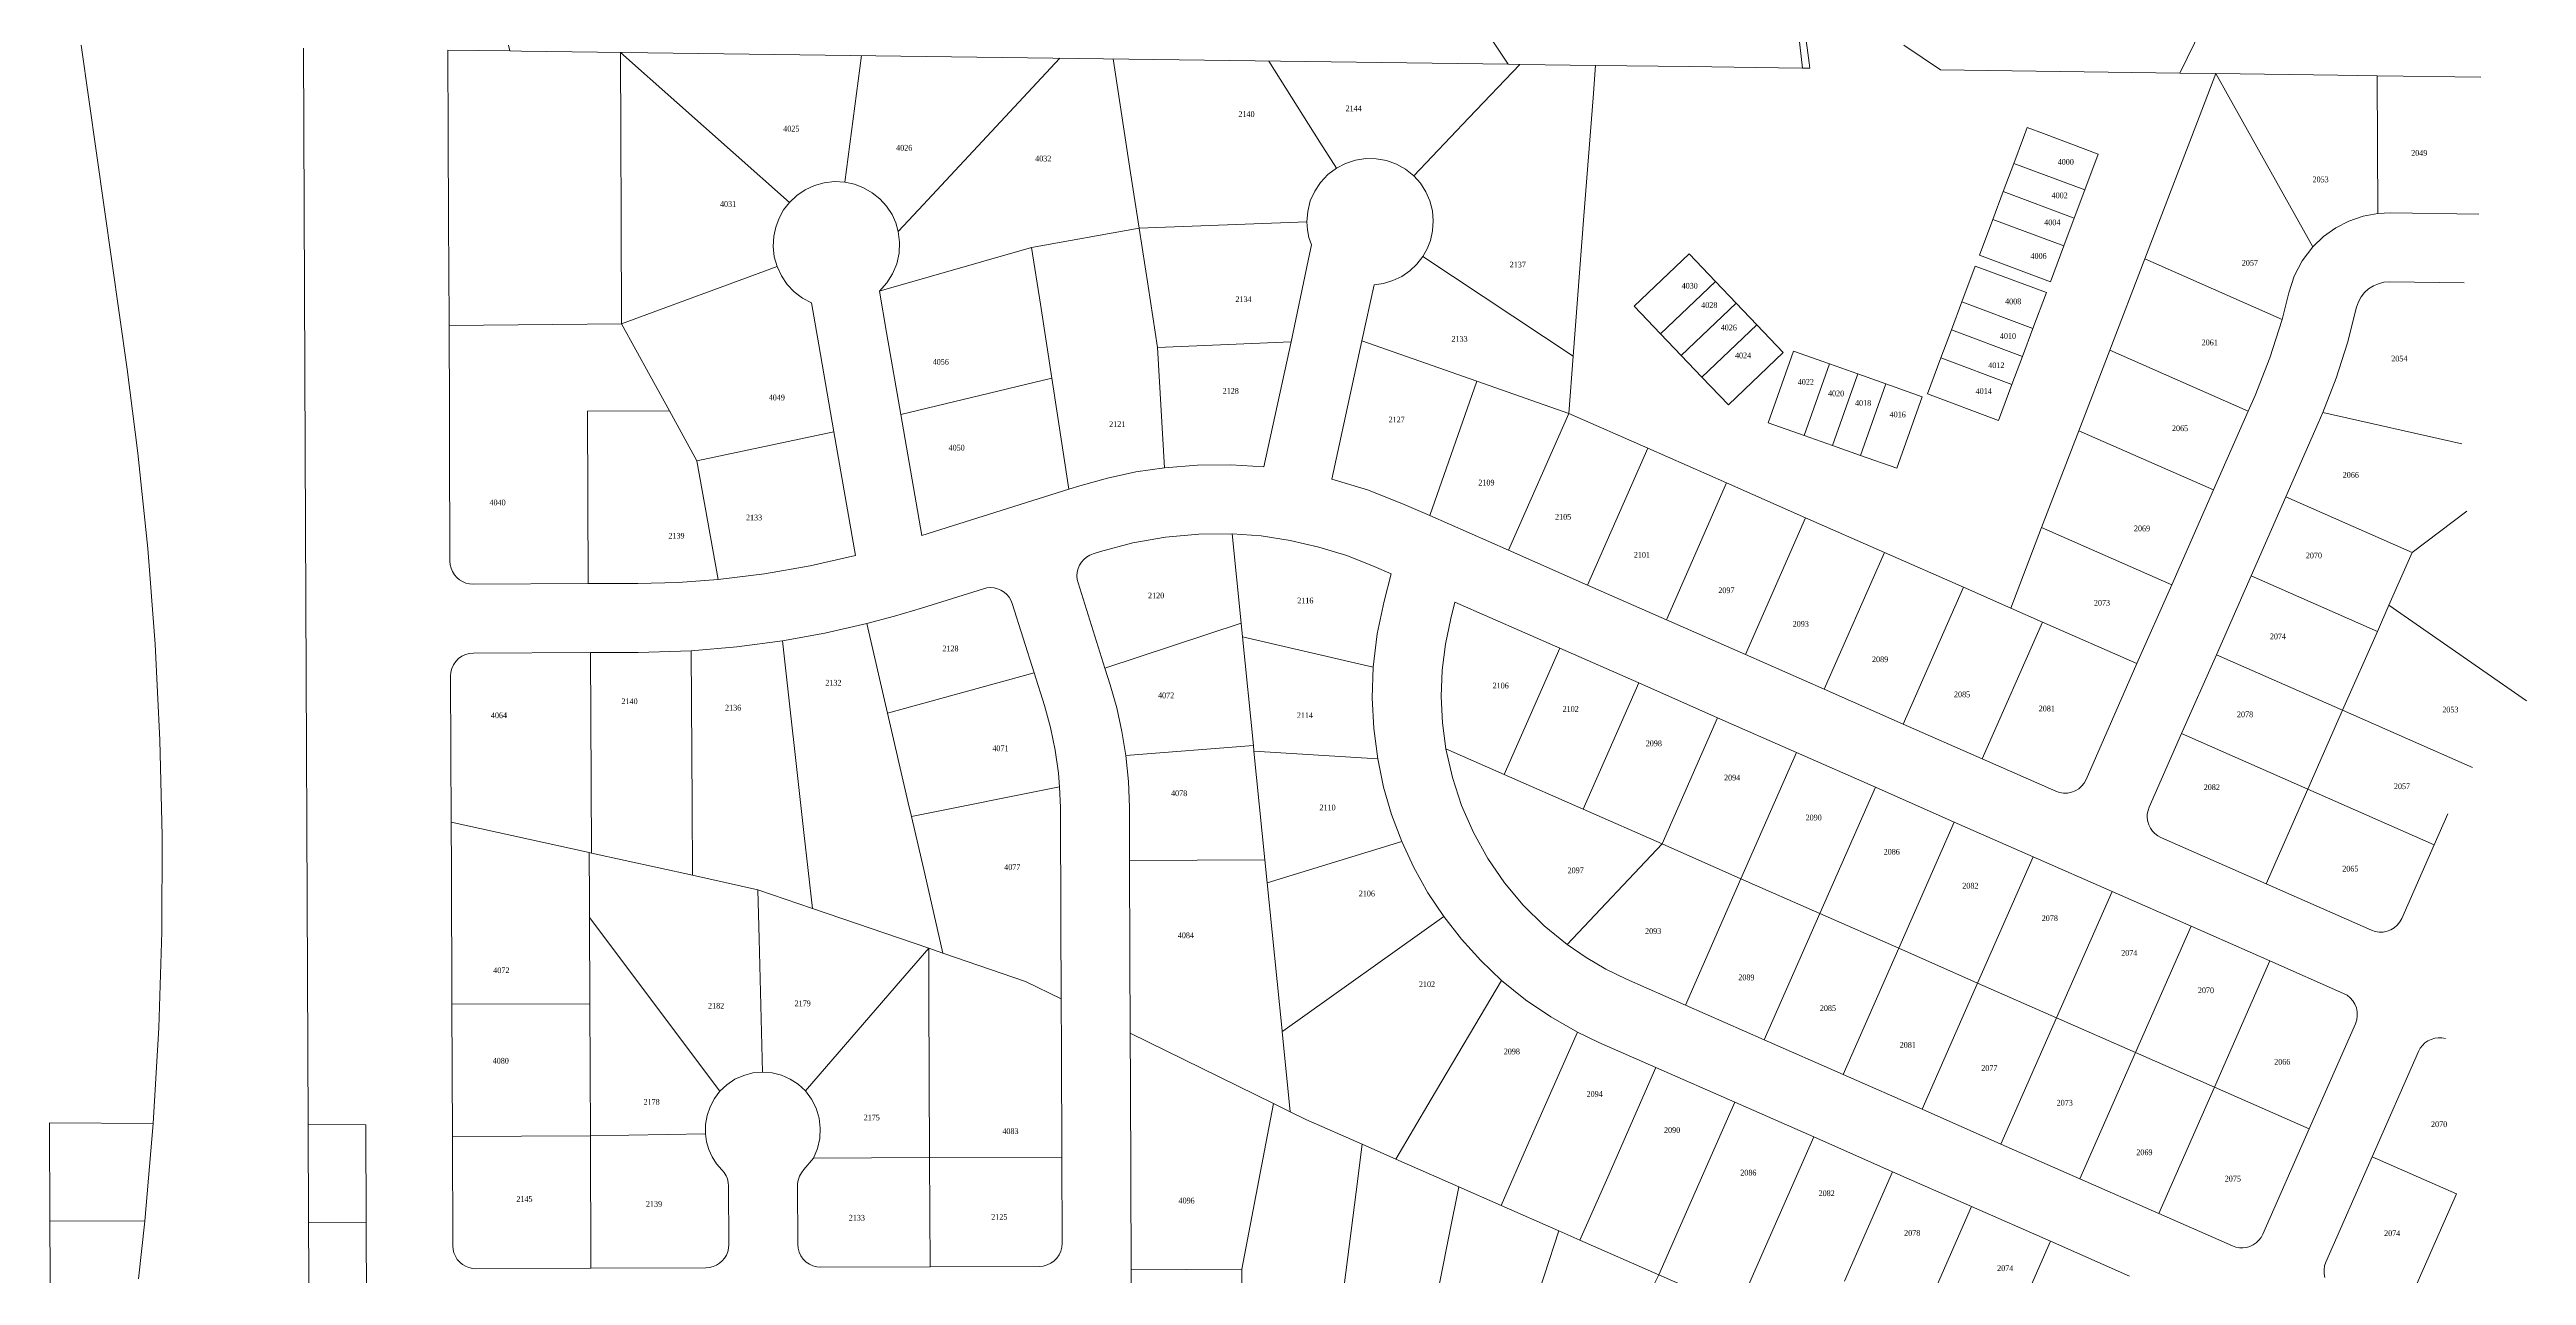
# Model space of a CAD drawing. Header units: feet. Extents: x 2819410 to 2831754, y 974571 to 993150.
# Drawn here: x 2827360 to 2829514, y 988525 to 989590 of the extents above; entities that cross this region are included whole.
import ezdxf
from ezdxf.enums import TextEntityAlignment as Align

# ---------------------------------------------------------------- set-up
doc = ezdxf.new("R2010")
doc.units = ezdxf.units.FT
doc.header["$LTSCALE"] = 0.015
doc.header["$MEASUREMENT"] = 0
doc.layers.add('ADDRESSES', color=7, linetype='Continuous')
doc.layers.add('Dakota County Parcels', color=7, linetype='Continuous', lineweight=5)
doc.styles.add('SIMPLEX', font='times.ttf', dxfattribs={"width": 0.8})

# ---------------------------------------------------------------- blocks, each defined once
blk = doc.blocks.new('ACMAP_ANN_TEMPLATE_AddressEagan')
at = {"layer": 'ADDRESSES', "style": 'SIMPLEX', "width": 0.8}
blk.add_attdef('ADDRESS', text='', height=5, dxfattribs=at).set_placement((0, 0), align=Align.CENTER)

msp = doc.modelspace()

# ---------------------------------------------------------------- linework, layer by layer
at = {"layer": 'Dakota County Parcels', "lineweight": 5}
for p, q in [((2828342.5, 990007), (2828628.5, 989577.7)), ((2828874.7, 989659), (2828884.5, 989574.3)), ((2828879.3, 989661.9), (2828890.2, 989579)), ((2829251.8, 989650.6), (2829212.7, 989570)), ((2827387.1, 989594.2), (2827427.1, 989312.6)), ((2827582.1, 989241.3), (2827580.6, 989591.7)), ((2827760.1, 989589.3), (2827706.2, 989590)), ((2827706.5, 989516.3), (2827706.2, 989590)), ((2827758.8, 989594.3), (2827760, 989589.3)), ((2827770.3, 989589.1), (2827760, 989589.3)), ((2828628.5, 989577.7), (2827770.3, 989589.1)), ((2828003.2, 989457.4), (2827856.2, 989588)), ((2827856.5, 989517), (2827856.2, 989588)), ((2828051.4, 989475.2), (2828066, 989585.2)), ((2828115.4, 989451.2), (2828238.4, 989582.9)), ((2828284.7, 989582.3), (2828299.9, 989483.4)), ((2828420.2, 989580.5), (2828464.6, 989510.1)), ((2828890.2, 989579), (2828890.8, 989574.3)), ((2828972.5, 989594.2), (2829004.4, 989572.8)), ((2828594.1, 989531), (2828638.4, 989577.6)), ((2828638.4, 989577.6), (2828628.6, 989577.7)), ((2828704.3, 989576.7), (2828638.4, 989577.6)), ((2828702.2, 989548.5), (2828704.3, 989576.7)), ((2828786.1, 989575.7), (2828704.3, 989576.7)), ((2828863.4, 989574.6), (2828786.1, 989575.7)), ((2828884.5, 989574.3), (2828863.4, 989574.6)), ((2828890.8, 989574.3), (2828884.5, 989574.3)), ((2829004.4, 989572.8), (2829212.7, 989570)), ((2829244, 989569.6), (2829212.7, 989570)), ((2829234.7, 989545.3), (2829244, 989569.6)), ((2829350, 989568.2), (2829244, 989569.6)), ((2829244, 989569.6), (2829255.3, 989549.4)), ((2829384.3, 989567.7), (2829350, 989568.2)), ((2829350, 989568.2), (2829350, 989568.2)), ((2829474.3, 989566.5), (2829384.3, 989567.7)), ((2829384.8, 989447.9), (2829384.3, 989567.7)), ((2828694.3, 989446), (2828702.2, 989548.5)), ((2829182.1, 989408.5), (2829234.7, 989545.3)), ((2829255.3, 989549.4), (2829328.2, 989418.9)), ((2827706.8, 989441.3), (2827706.5, 989516.3)), ((2827856.8, 989442), (2827856.5, 989517)), ((2828546.2, 989480.7), (2828594.1, 989531)), ((2829076.5, 989514), (2829068.1, 989491.5)), ((2829079.8, 989522.7), (2829076.5, 989514)), ((2829079.8, 989522.7), (2829093.9, 989517.4)), ((2829093.9, 989517.4), (2829141.6, 989499.6)), ((2828464.6, 989510.1), (2828479, 989487.3)), ((2828495.7, 989494.3), (2828487, 989491.5)), ((2828504.7, 989495.7), (2828495.7, 989494.3)), ((2828513.7, 989495.6), (2828504.7, 989495.7)), ((2828522.7, 989493.9), (2828513.7, 989495.6)), ((2828531.2, 989490.8), (2828522.7, 989493.9)), ((2829129.9, 989468.4), (2829141.6, 989499.6)), ((2828025.1, 989472.3), (2828017, 989468.6)), ((2828033.6, 989474.7), (2828025.1, 989472.3)), ((2828042.5, 989475.7), (2828033.6, 989474.7)), ((2828051.4, 989475.2), (2828042.5, 989475.7)), ((2828059.8, 989473.4), (2828051.4, 989475.2)), ((2828067.8, 989470.3), (2828059.8, 989473.4)), ((2828075.3, 989466), (2828067.8, 989470.3)), ((2828299.9, 989483.4), (2828307.4, 989435.3)), ((2828465.2, 989475), (2828460.1, 989467.3)), ((2828471.6, 989481.8), (2828465.2, 989475)), ((2828479, 989487.3), (2828471.6, 989481.8)), ((2828487, 989491.5), (2828479, 989487.3)), ((2828539.1, 989486.4), (2828531.2, 989490.8)), ((2828546.2, 989480.7), (2828539.1, 989486.4)), ((2828552.1, 989474.2), (2828546.2, 989480.7)), ((2828556.8, 989466.8), (2828552.1, 989474.2)), ((2829068.1, 989491.5), (2829059, 989467.1)), ((2829068.1, 989491.5), (2829129.9, 989468.4)), ((2827998.2, 989451), (2827994.2, 989443.8)), ((2828003.2, 989457.4), (2827998.2, 989451)), ((2828009.6, 989463.6), (2828003.2, 989457.4)), ((2828017, 989468.6), (2828009.6, 989463.6)), ((2828082, 989460.6), (2828075.3, 989466)), ((2828087.8, 989454.2), (2828082, 989460.6)), ((2828092.5, 989447), (2828087.8, 989454.2)), ((2828097.9, 989432.4), (2828115.4, 989451.2)), ((2828454.1, 989449.8), (2828453.3, 989440.6)), ((2828456.3, 989458.8), (2828454.1, 989449.8)), ((2828460.1, 989467.3), (2828456.3, 989458.8)), ((2828560.3, 989458.8), (2828556.8, 989466.8)), ((2828562.5, 989450.3), (2828560.3, 989458.8)), ((2828563.3, 989441.6), (2828562.5, 989450.3)), ((2829059, 989467.1), (2829049.9, 989442.8)), ((2829059, 989467.1), (2829120.8, 989444)), ((2829120.8, 989444), (2829129.9, 989468.4)), ((2827707.2, 989354.4), (2827706.8, 989441.3)), ((2827857.2, 989352), (2827856.8, 989442)), ((2827989.6, 989428.1), (2827989.2, 989419.2)), ((2827991.3, 989436.1), (2827989.6, 989428.1)), ((2827994.2, 989443.8), (2827991.3, 989436.1)), ((2828095.7, 989439.9), (2828092.5, 989447)), ((2828097.9, 989432.4), (2828095.7, 989439.9)), ((2828099.1, 989423), (2828097.9, 989432.4)), ((2828213.9, 989418.5), (2828307.4, 989435.3)), ((2828307.4, 989435.3), (2828453.3, 989440.6)), ((2828307.4, 989435.3), (2828315.2, 989384.6)), ((2828453.3, 989440.6), (2828453.8, 989433.8)), ((2828453.8, 989433.8), (2828455.1, 989427.1)), ((2828455.1, 989427.1), (2828457.2, 989420.6)), ((2828560.8, 989424.4), (2828562.7, 989432.9)), ((2828562.7, 989432.9), (2828563.3, 989441.6)), ((2828685, 989323.9), (2828694.3, 989446)), ((2829049.9, 989442.8), (2829038.2, 989411.6)), ((2829049.9, 989442.8), (2829111.7, 989419.7)), ((2829111.7, 989419.7), (2829120.8, 989444)), ((2829337.6, 989427.9), (2829328.2, 989418.9)), ((2829348.2, 989435.4), (2829337.6, 989427.9)), ((2829359.7, 989441.3), (2829348.2, 989435.4)), ((2829372, 989445.5), (2829359.7, 989441.3)), ((2829384.8, 989447.9), (2829372, 989445.5)), ((2829395.7, 989448.4), (2829384.8, 989447.9)), ((2829395.7, 989448.4), (2829472.7, 989447.3)), ((2827989.2, 989419.2), (2827990.1, 989410.3)), ((2827990.1, 989410.3), (2827992.5, 989401.7)), ((2828083.2, 989380.9), (2828213.9, 989418.5)), ((2828096.6, 989404.3), (2828098.6, 989413.5)), ((2828098.6, 989413.5), (2828099.1, 989423)), ((2828213.9, 989418.5), (2828221.5, 989369)), ((2828439.6, 989336.4), (2828454.4, 989407.1)), ((2828454.4, 989407.1), (2828457.2, 989420.6)), ((2828549, 989403.8), (2828554.2, 989410.5)), ((2828554.2, 989410.5), (2828558, 989417.2)), ((2828554.2, 989410.5), (2828685, 989323.9)), ((2828558, 989417.2), (2828560.8, 989424.4)), ((2828738, 989367.4), (2828785.7, 989412.9)), ((2828808.8, 989388.8), (2828785.7, 989412.9)), ((2829038.2, 989411.6), (2829100, 989388.4)), ((2829100, 989388.4), (2829111.7, 989419.7)), ((2829151.7, 989329.1), (2829182.1, 989408.5)), ((2829182.1, 989408.5), (2829301.6, 989355.7)), ((2829319.1, 989406.8), (2829312.1, 989393.3)), ((2829328.2, 989418.9), (2829319.1, 989406.8)), ((2827857.2, 989352), (2827992.5, 989401.7)), ((2827992.5, 989401.7), (2827996.3, 989393.6)), ((2827996.3, 989393.6), (2828001.3, 989386.2)), ((2828001.3, 989386.2), (2828007.5, 989379.8)), ((2828081.6, 989380.5), (2828087.9, 989387.5)), ((2828087.9, 989387.5), (2828093, 989395.5)), ((2828093, 989395.5), (2828096.6, 989404.3)), ((2828315.2, 989384.6), (2828323.4, 989331.5)), ((2828501.2, 989337.3), (2828511.7, 989385.9)), ((2828511.7, 989385.9), (2828520.1, 989387.1)), ((2828520.1, 989387.1), (2828528.2, 989389.6)), ((2828528.2, 989389.6), (2828535.8, 989393.2)), ((2828535.8, 989393.2), (2828542.8, 989398)), ((2828542.8, 989398), (2828549, 989403.8)), ((2828761, 989343.3), (2828808.8, 989388.8)), ((2828826.7, 989370), (2828808.8, 989388.8)), ((2829034.7, 989402.2), (2829023, 989371)), ((2829034.7, 989402.2), (2829096.5, 989379.1)), ((2829312.1, 989393.3), (2829307.5, 989378.9)), ((2829380.9, 989385), (2829376.8, 989382.4)), ((2829385.4, 989386.9), (2829380.9, 989385)), ((2829390.1, 989388.1), (2829385.4, 989386.9)), ((2829394.9, 989388.4), (2829390.1, 989388.1)), ((2829394.9, 989388.4), (2829459.9, 989387.5)), ((2828007.5, 989379.8), (2828014.6, 989374.4)), ((2828014.6, 989374.4), (2828022.5, 989370.2)), ((2828022.5, 989370.2), (2828028.8, 989333.6)), ((2828081.6, 989380.5), (2828083.2, 989380.9)), ((2828081.6, 989380.5), (2828087.8, 989344.5)), ((2828221.5, 989369), (2828231.4, 989304.8)), ((2828738, 989367.4), (2828761, 989343.3)), ((2828778.9, 989324.4), (2828826.7, 989370)), ((2828844.6, 989351.2), (2828826.7, 989370)), ((2829023, 989371), (2829013.9, 989346.7)), ((2829023, 989371), (2829084.8, 989347.9)), ((2829084.8, 989347.9), (2829096.5, 989379.1)), ((2829301.6, 989355.7), (2829307.5, 989378.9)), ((2829358.3, 989335.5), (2829366.2, 989366.6)), ((2829367.9, 989371.2), (2829366.2, 989366.6)), ((2829370.2, 989375.4), (2829367.9, 989371.2)), ((2829373.2, 989379.2), (2829370.2, 989375.4)), ((2829376.8, 989382.4), (2829373.2, 989379.2)), ((2827707.2, 989350.5), (2827707.2, 989354.4)), ((2827707.2, 989350.5), (2827857.2, 989352)), ((2827707.5, 989275.5), (2827707.2, 989350.5)), ((2827882.1, 989306.7), (2827857.2, 989352)), ((2828087.8, 989344.5), (2828100.2, 989273.2)), ((2828761, 989343.3), (2828778.9, 989324.4)), ((2828796.9, 989305.6), (2828844.6, 989351.2)), ((2828867.6, 989327.1), (2828844.6, 989351.2)), ((2829013.9, 989346.7), (2829004.8, 989322.3)), ((2829013.9, 989346.7), (2829075.7, 989323.5)), ((2829075.7, 989323.5), (2829084.8, 989347.9)), ((2829291, 989322.3), (2829301.6, 989355.7)), ((2828028.8, 989333.6), (2828042, 989258)), ((2828323.4, 989331.5), (2828439.6, 989336.4)), ((2828323.4, 989331.5), (2828329.4, 989226.9)), ((2828415.9, 989227.6), (2828439.6, 989336.4)), ((2828475, 989217), (2828501.2, 989337.3)), ((2828501.2, 989337.3), (2828601, 989302.2)), ((2828681.2, 989274), (2828685, 989323.9)), ((2828778.9, 989324.4), (2828796.9, 989305.6)), ((2828819.9, 989281.5), (2828867.6, 989327.1)), ((2828876.5, 989328.2), (2828854.5, 989266)), ((2828907.9, 989317.1), (2828876.5, 989328.2)), ((2829004.8, 989322.3), (2828993.1, 989291.1)), ((2829004.8, 989322.3), (2829066.6, 989299.2)), ((2829066.6, 989299.2), (2829075.7, 989323.5)), ((2829124.7, 989259), (2829151.7, 989329.1)), ((2829151.7, 989329.1), (2829272, 989276.1)), ((2829278.1, 989289.8), (2829291, 989322.3)), ((2829348.5, 989304.8), (2829358.3, 989335.5)), ((2827436.6, 989239.6), (2827427.1, 989312.6)), ((2827898.9, 989276.3), (2827882.1, 989306.7)), ((2828100.2, 989273.2), (2828231.4, 989304.8)), ((2828231.4, 989304.8), (2828246.3, 989208.1)), ((2828560.2, 989185.3), (2828601, 989302.2)), ((2828601, 989302.2), (2828681.2, 989274)), ((2828796.9, 989305.6), (2828819.9, 989281.5)), ((2828907.9, 989317.1), (2828885.9, 989254.9)), ((2828932.5, 989308.4), (2828907.9, 989317.1)), ((2828910.4, 989246.2), (2828932.5, 989308.4)), ((2828957, 989299.7), (2828932.5, 989308.4)), ((2828957, 989299.7), (2828934.9, 989237.5)), ((2828988.4, 989288.6), (2828957, 989299.7)), ((2829054.9, 989268), (2829066.6, 989299.2)), ((2829336.9, 989274.8), (2829348.5, 989304.8)), ((2827827.5, 989276), (2827898.9, 989276.3)), ((2827898.9, 989276.3), (2827922.7, 989233)), ((2828966.3, 989226.4), (2828988.4, 989288.6)), ((2828993.1, 989291.1), (2829054.9, 989268)), ((2829272, 989276.1), (2829278.1, 989289.8)), ((2827707.6, 989249.2), (2827707.5, 989275.5)), ((2827828.1, 989126.1), (2827827.5, 989276)), ((2827922.7, 989233), (2828042, 989258)), ((2828042, 989258), (2828060.6, 989150.6)), ((2828100.2, 989273.2), (2828118.5, 989167.8)), ((2828628.8, 989155.1), (2828681.2, 989274)), ((2828681.2, 989274), (2828749.8, 989243.8)), ((2828854.5, 989266), (2828885.9, 989254.9)), ((2828885.9, 989254.9), (2828910.4, 989246.2)), ((2829092.4, 989174.9), (2829124.7, 989259)), ((2829124.7, 989259), (2829241.8, 989207.5)), ((2829241.8, 989207.5), (2829272, 989276.1)), ((2829304.8, 989201.6), (2829333, 989265.7)), ((2829333, 989265.7), (2829336.9, 989274.8)), ((2829336.9, 989274.8), (2829458, 989247.5)), ((2827445.2, 989156.6), (2827436.6, 989239.6)), ((2827584.7, 988655.8), (2827582.1, 989241.3)), ((2827708, 989145.6), (2827707.6, 989249.2)), ((2828697.4, 989124.8), (2828749.8, 989243.8)), ((2828749.8, 989243.8), (2828818.4, 989213.6)), ((2828910.4, 989246.2), (2828934.9, 989237.5)), ((2828934.9, 989237.5), (2828966.3, 989226.4)), ((2827922.7, 989233), (2827941.4, 989129.7)), ((2828280, 989217.9), (2828255.8, 989211.1)), ((2828304.6, 989223.2), (2828280, 989217.9)), ((2828329.4, 989226.9), (2828304.6, 989223.2)), ((2828358.2, 989229.2), (2828329.4, 989226.9)), ((2828387.1, 989229.4), (2828358.2, 989229.2)), ((2828415.9, 989227.6), (2828387.1, 989229.4)), ((2828506, 989207.7), (2828475, 989217)), ((2828766.1, 989094.6), (2828818.4, 989213.6)), ((2828818.4, 989213.6), (2828887.1, 989183.4)), ((2828118.5, 989167.8), (2828246.3, 989208.1)), ((2828246.3, 989208.1), (2828255.8, 989211.1)), ((2828536, 989195.9), (2828506, 989207.7)), ((2828536, 989195.9), (2828560.2, 989185.3)), ((2829205.6, 989125.1), (2829241.8, 989207.5)), ((2829274.6, 989133), (2829304.8, 989201.6)), ((2829304.8, 989201.6), (2829414.6, 989153.2)), ((2828359.3, 989169.2), (2828330.4, 989166.6)), ((2828388.3, 989169.4), (2828359.3, 989169.2)), ((2828388.3, 989169.4), (2828396.1, 989091.7)), ((2828413.7, 989167.5), (2828388.3, 989169.4)), ((2828560.2, 989185.3), (2828628.8, 989155.1)), ((2828834.7, 989064.4), (2828887.1, 989183.4)), ((2828887.1, 989183.4), (2828955.7, 989153.2)), ((2829065.5, 989104.8), (2829092.4, 989174.9)), ((2829092.4, 989174.9), (2829205.6, 989125.1)), ((2829414.6, 989153.2), (2829462.2, 989189.2)), ((2827451.6, 989073.4), (2827445.2, 989156.6)), ((2828021.3, 989141.6), (2828060.6, 989150.6)), ((2828259.3, 989147), (2828257.3, 989144.7)), ((2828261.7, 989149.1), (2828259.3, 989147)), ((2828264.4, 989150.7), (2828261.7, 989149.1)), ((2828267.3, 989151.9), (2828264.4, 989150.7)), ((2828267.3, 989151.9), (2828273.9, 989153.9)), ((2828301.9, 989161.5), (2828273.9, 989153.9)), ((2828330.4, 989166.6), (2828301.9, 989161.5)), ((2828438.9, 989163.6), (2828413.7, 989167.5)), ((2828463.8, 989157.9), (2828438.9, 989163.6)), ((2828488.2, 989150.4), (2828463.8, 989157.9)), ((2828511.9, 989141), (2828488.2, 989150.4)), ((2828628.8, 989155.1), (2828697.4, 989124.8)), ((2828903.3, 989034.2), (2828955.7, 989153.2)), ((2828955.7, 989153.2), (2829024.4, 989122.9)), ((2829394.5, 989107.5), (2829414.6, 989153.2)), ((2827708, 989145.6), (2827708.3, 989142.4)), ((2827708, 989145.6), (2827708, 989145.6)), ((2827708.3, 989142.4), (2827709.1, 989139.4)), ((2827709.1, 989139.4), (2827710.3, 989136.5)), ((2827710.3, 989136.5), (2827711.9, 989133.8)), ((2827711.9, 989133.8), (2827714, 989131.4)), ((2827714, 989131.4), (2827716.4, 989129.4)), ((2827716.4, 989129.4), (2827719, 989127.8)), ((2827719, 989127.8), (2827721.9, 989126.6)), ((2827721.9, 989126.6), (2827725, 989125.9)), ((2827725, 989125.9), (2827728.1, 989125.6)), ((2827728.1, 989125.6), (2827828.1, 989126.1)), ((2827828.1, 989126.1), (2827871.5, 989126.2)), ((2827871.5, 989126.2), (2827906.5, 989127.2)), ((2827906.5, 989127.2), (2827941.4, 989129.7)), ((2827941.4, 989129.7), (2827981.5, 989134.6)), ((2827981.5, 989134.6), (2828021.3, 989141.6)), ((2828253.6, 989136.1), (2828253.3, 989133)), ((2828253.3, 989133), (2828253.6, 989129.8)), ((2828254.4, 989139.1), (2828253.6, 989136.1)), ((2828253.6, 989129.8), (2828254.3, 989126.8)), ((2828254.3, 989126.8), (2828277.7, 989052.5)), ((2828255.6, 989142), (2828254.4, 989139.1)), ((2828257.3, 989144.7), (2828255.6, 989142)), ((2828511.9, 989141), (2828526.5, 989134.6)), ((2828526.5, 989134.6), (2828520.4, 989110.8)), ((2829244.4, 989064.3), (2829274.6, 989133)), ((2829274.6, 989133), (2829384.4, 989084.6)), ((2828094.5, 989097.7), (2828118.2, 989104.8)), ((2828118.2, 989104.8), (2828172, 989121.7)), ((2828175, 989122.5), (2828172, 989121.7)), ((2828178.2, 989122.7), (2828175, 989122.5)), ((2828181.3, 989122.4), (2828178.2, 989122.7)), ((2828184.3, 989121.6), (2828181.3, 989122.4)), ((2828187.2, 989120.4), (2828184.3, 989121.6)), ((2828189.9, 989118.8), (2828187.2, 989120.4)), ((2828192.3, 989116.7), (2828189.9, 989118.8)), ((2828194.3, 989114.3), (2828192.3, 989116.7)), ((2828195.9, 989111.6), (2828194.3, 989114.3)), ((2828197.1, 989108.7), (2828195.9, 989111.6)), ((2828197.1, 989108.7), (2828216, 989048.6)), ((2828520.4, 989110.8), (2828514.4, 989082.3)), ((2828578.5, 989095.9), (2828582.1, 989110)), ((2828582.1, 989110), (2828673.3, 989069.9)), ((2828697.4, 989124.8), (2828766.1, 989094.6)), ((2828972, 989004), (2829024.4, 989122.9)), ((2829024.4, 989122.9), (2829065.5, 989104.8)), ((2829065.5, 989104.8), (2829093, 989092.7)), ((2829175.3, 989056.5), (2829205.6, 989125.1)), ((2829384.4, 989084.6), (2829394.5, 989107.5)), ((2829394.5, 989107.5), (2829514.1, 989024.3)), ((2827997.2, 989076.3), (2828034.1, 989083)), ((2828034.1, 989083), (2828070.7, 989091.3)), ((2828070.7, 989091.3), (2828094.5, 989097.7)), ((2828070.7, 989091.3), (2828088.7, 989013.4)), ((2828277.7, 989052.5), (2828396.1, 989091.7)), ((2828396.1, 989091.7), (2828397.3, 989079.8)), ((2828578.5, 989095.9), (2828573.8, 989073.5)), ((2828766.1, 989094.6), (2828834.7, 989064.4)), ((2829040.6, 988973.8), (2829093, 989092.7)), ((2829093, 989092.7), (2829175.3, 989056.5)), ((2829354.2, 989016), (2829384.4, 989084.6)), ((2827455.7, 988990.1), (2827451.6, 989073.4)), ((2827715.5, 989060.9), (2827713.1, 989058.4)), ((2827718.4, 989062.9), (2827715.5, 989060.9)), ((2827721.5, 989064.4), (2827718.4, 989062.9)), ((2827724.9, 989065.3), (2827721.5, 989064.4)), ((2827728.4, 989065.7), (2827724.9, 989065.3)), ((2827728.4, 989065.7), (2827830.3, 989066.1)), ((2827830.3, 989066.1), (2827871.8, 989066.3)), ((2827830.8, 988953.3), (2827830.3, 989066.1)), ((2827871.8, 989066.3), (2827917.7, 989067.7)), ((2827917.7, 989067.7), (2827957.6, 989071.1)), ((2827918.6, 988934), (2827917.7, 989067.7)), ((2827957.6, 989071.1), (2827997.2, 989076.3)), ((2828015.9, 988909.6), (2827997.2, 989076.3)), ((2828397.3, 989079.8), (2828511, 989053.3)), ((2828397.3, 989079.8), (2828406.8, 988985.2)), ((2828514.4, 989082.3), (2828511, 989053.3)), ((2828573.8, 989073.5), (2828571, 989050.8)), ((2828624.9, 988960.1), (2828673.3, 989069.9)), ((2828673.3, 989069.9), (2828741.9, 989039.7)), ((2828834.7, 989064.4), (2828903.3, 989034.2)), ((2829214.1, 988995.7), (2829244.4, 989064.3)), ((2829244.4, 989064.3), (2829354.2, 989016)), ((2827708.8, 989049), (2827708.5, 989045.6)), ((2827708.7, 988980.2), (2827708.5, 989045.6)), ((2827709.6, 989052.4), (2827708.8, 989049)), ((2827711.1, 989055.6), (2827709.6, 989052.4)), ((2827713.1, 989058.4), (2827711.1, 989055.6)), ((2828088.7, 989013.4), (2828216, 989048.6)), ((2828216, 989048.6), (2828225, 989020.2)), ((2828277.7, 989052.5), (2828282.2, 989038.2)), ((2828511, 989053.3), (2828510.2, 989026.7)), ((2828571, 989050.8), (2828570.2, 989028)), ((2828693.5, 988929.9), (2828741.9, 989039.7)), ((2828741.9, 989039.7), (2828810.5, 989009.5)), ((2829131, 988955.8), (2829175.3, 989056.5)), ((2828230.4, 989000.9), (2828225, 989020.2)), ((2828288, 989018), (2828282.2, 989038.2)), ((2828292.5, 988997.4), (2828288, 989018)), ((2828510.2, 989026.7), (2828511.5, 989000.1)), ((2828570.2, 989028), (2828571.2, 989005.1)), ((2828903.3, 989034.2), (2828972, 989004)), ((2828088.7, 989013.4), (2828106.6, 988935.4)), ((2828234.5, 988981.2), (2828230.4, 989000.9)), ((2828295.9, 988976.5), (2828292.5, 988997.4)), ((2828511.5, 989000.1), (2828514.9, 988973.6)), ((2828571.2, 989005.1), (2828574.3, 988982.4)), ((2828762.2, 988899.7), (2828810.5, 989009.5)), ((2828810.5, 989009.5), (2828879.2, 988979.3)), ((2828972, 989004), (2829040.6, 988973.8)), ((2829324, 988947.3), (2829354.2, 989016)), ((2829354.2, 989016), (2829467, 988966.1)), ((2827457.6, 988906.7), (2827455.7, 988990.1)), ((2827709, 988918.7), (2827708.7, 988980.2)), ((2828237.3, 988961.4), (2828234.5, 988981.2)), ((2828295.9, 988976.5), (2828406.8, 988985.2)), ((2828298.1, 988954.1), (2828295.9, 988976.5)), ((2828406.8, 988985.2), (2828407.3, 988980.3)), ((2828407.3, 988980.3), (2828514.9, 988973.6)), ((2828407.3, 988980.3), (2828416.8, 988885.8)), ((2828574.3, 988982.4), (2828624.9, 988960.1)), ((2828574.3, 988982.4), (2828579.9, 988957.4)), ((2828830.8, 988869.5), (2828879.2, 988979.3)), ((2828879.2, 988979.3), (2828947.8, 988949.1)), ((2829185.9, 988931.6), (2829214.1, 988995.7)), ((2829214.1, 988995.7), (2829324, 988947.3)), ((2827831.1, 988891.8), (2827830.8, 988953.3)), ((2828238.3, 988949.4), (2828237.3, 988961.4)), ((2828298.9, 988931.7), (2828298.1, 988954.1)), ((2828514.9, 988973.6), (2828520, 988949.2)), ((2828579.9, 988957.4), (2828587.9, 988933.1)), ((2828624.9, 988960.1), (2828693.5, 988929.9)), ((2829040.6, 988973.8), (2829104.7, 988945.6)), ((2829129.4, 988952.7), (2829131, 988955.8)), ((2827918.9, 988872.5), (2827918.6, 988934)), ((2828106.6, 988935.4), (2828109.3, 988923.7)), ((2828109.3, 988923.7), (2828238.3, 988949.4)), ((2828238.9, 988931.4), (2828238.3, 988949.4)), ((2828299.1, 988885.3), (2828298.9, 988931.7)), ((2828520, 988949.2), (2828527, 988925.2)), ((2828587.9, 988933.1), (2828598.1, 988909.6)), ((2828899.5, 988839.2), (2828947.8, 988949.1)), ((2828947.8, 988949.1), (2829016.4, 988918.8)), ((2829104.7, 988945.6), (2829108, 988944.4)), ((2829108, 988944.4), (2829111.4, 988943.9)), ((2829111.4, 988943.9), (2829114.9, 988944)), ((2829114.9, 988944), (2829118.3, 988944.7)), ((2829118.3, 988944.7), (2829121.6, 988945.9)), ((2829121.6, 988945.9), (2829124.6, 988947.7)), ((2829124.6, 988947.7), (2829127.2, 988950)), ((2829127.2, 988950), (2829129.4, 988952.7)), ((2829185.9, 988931.6), (2829184.9, 988928.7)), ((2829287.7, 988865), (2829324, 988947.3)), ((2829324, 988947.3), (2829433.8, 988899)), ((2827709, 988918.7), (2827829.1, 988892.3)), ((2827709.2, 988877.7), (2827709, 988918.7)), ((2828109.3, 988923.7), (2828120.9, 988873.7)), ((2828239.3, 988831.9), (2828238.9, 988931.4)), ((2828527, 988925.2), (2828535.8, 988901.8)), ((2828693.5, 988929.9), (2828762.2, 988899.7)), ((2828968.1, 988809), (2829016.4, 988918.8)), ((2829016.4, 988918.8), (2829085.1, 988888.6)), ((2829184.9, 988928.7), (2829184.3, 988925.6)), ((2829184.3, 988925.6), (2829184.3, 988922.4)), ((2829184.3, 988922.4), (2829184.7, 988919.3)), ((2829184.7, 988919.3), (2829185.6, 988916.3)), ((2829185.6, 988916.3), (2829187, 988913.5)), ((2829187, 988913.5), (2829188.8, 988910.9)), ((2829188.8, 988910.9), (2829190.9, 988908.7)), ((2829433.8, 988899), (2829445.6, 988925.8)), ((2827457.3, 988823.3), (2827457.6, 988906.7)), ((2827829.1, 988892.3), (2827831.1, 988891.8)), ((2827829.3, 988851.3), (2827829.1, 988892.3)), ((2827831.1, 988891.8), (2827918.9, 988872.5)), ((2828023.2, 988843.7), (2828015.9, 988909.6)), ((2828418.8, 988865.9), (2828535.8, 988901.8)), ((2828535.8, 988901.8), (2828546.3, 988879.1)), ((2828598.1, 988909.6), (2828610.6, 988887.2)), ((2828679.6, 988812.2), (2828762.2, 988899.7)), ((2828762.2, 988899.7), (2828830.8, 988869.5)), ((2829036.7, 988778.8), (2829085.1, 988888.6)), ((2829085.1, 988888.6), (2829153.7, 988858.4)), ((2829190.9, 988908.7), (2829193.4, 988906.8)), ((2829193.4, 988906.8), (2829196.2, 988905.3)), ((2829196.2, 988905.3), (2829287.7, 988865)), ((2829405.6, 988834.9), (2829433.8, 988899)), ((2827709.7, 988760.3), (2827709.2, 988877.7)), ((2827918.9, 988872.5), (2827975.9, 988859.9)), ((2828120.9, 988873.7), (2828136.7, 988804.8)), ((2828299.1, 988885.3), (2828416.8, 988885.8)), ((2828299.4, 988802.3), (2828299.1, 988885.3)), ((2828416.8, 988885.8), (2828418.8, 988865.9)), ((2828546.3, 988879.1), (2828558.5, 988857.3)), ((2828610.6, 988887.2), (2828625.1, 988866)), ((2828782.5, 988759.6), (2828830.8, 988869.5)), ((2828830.8, 988869.5), (2828899.5, 988839.2)), ((2827829.3, 988835.7), (2827829.3, 988851.3)), ((2827975.9, 988859.9), (2828023.2, 988843.7)), ((2827977, 988817.3), (2827975.9, 988859.9)), ((2828418.8, 988865.9), (2828431.7, 988737.2)), ((2828558.5, 988857.3), (2828572.3, 988836.5)), ((2828625.1, 988866), (2828641.5, 988846.4)), ((2828641.5, 988846.4), (2828659.7, 988828.4)), ((2829105.4, 988748.6), (2829153.7, 988858.4)), ((2829153.7, 988858.4), (2829222.3, 988828.2)), ((2829287.7, 988865), (2829379.2, 988824.7)), ((2827829.6, 988760.8), (2827829.3, 988835.7)), ((2827829.3, 988835.7), (2827942.8, 988684.7)), ((2828023.2, 988843.7), (2828124.4, 988809)), ((2828239.6, 988764.9), (2828239.3, 988831.9)), ((2828432.3, 988736.9), (2828572.3, 988836.5)), ((2828572.3, 988836.5), (2828587.7, 988816.8)), ((2828659.7, 988828.4), (2828679.6, 988812.2)), ((2828851.1, 988729.4), (2828899.5, 988839.2)), ((2828899.5, 988839.2), (2828968.1, 988809)), ((2829174, 988718.4), (2829222.3, 988828.2)), ((2829222.3, 988828.2), (2829291, 988798)), ((2829379.2, 988824.7), (2829382.5, 988823.6)), ((2829389.4, 988823.1), (2829392.9, 988823.8)), ((2829392.9, 988823.8), (2829396.1, 988825.1)), ((2829396.1, 988825.1), (2829399.1, 988826.9)), ((2829399.1, 988826.9), (2829401.7, 988829.2)), ((2829401.7, 988829.2), (2829403.9, 988831.9)), ((2829403.9, 988831.9), (2829405.6, 988834.9)), ((2827454.7, 988739.9), (2827457.3, 988823.3)), ((2827979.9, 988701.4), (2827977, 988817.3)), ((2828096.2, 988776.4), (2828124.4, 988809)), ((2828124.4, 988809), (2828136.7, 988804.8)), ((2828124.6, 988766.7), (2828124.4, 988809)), ((2828136.7, 988804.8), (2828208.5, 988780.2)), ((2828299.7, 988735.3), (2828299.4, 988802.3)), ((2828587.7, 988816.8), (2828604.5, 988798.3)), ((2828679.6, 988812.2), (2828696.1, 988800.9)), ((2828919.7, 988699.2), (2828968.1, 988809)), ((2828968.1, 988809), (2829036.7, 988778.8)), ((2829382.5, 988823.6), (2829386, 988823)), ((2829386, 988823), (2829389.4, 988823.1)), ((2828561.5, 988677.7), (2828622.6, 988781.1)), ((2828604.5, 988798.3), (2828622.6, 988781.1)), ((2828622.6, 988781.1), (2828643.4, 988764.3)), ((2828696.1, 988800.9), (2828713.4, 988790.9)), ((2828713.4, 988790.9), (2828731.4, 988782.1)), ((2828731.4, 988782.1), (2828782.5, 988759.6)), ((2829242.6, 988688.2), (2829291, 988798)), ((2829291, 988798), (2829355, 988769.8)), ((2827709.7, 988760.3), (2827829.6, 988760.8)), ((2827710.1, 988645.3), (2827709.7, 988760.3)), ((2827830.1, 988645.8), (2827829.6, 988760.8)), ((2828017.1, 988685), (2828096.2, 988776.4)), ((2828125.2, 988627), (2828124.6, 988766.7)), ((2828208.5, 988780.2), (2828239.6, 988764.9)), ((2828239.8, 988720.3), (2828239.6, 988764.9)), ((2828643.4, 988764.3), (2828665.4, 988749.3)), ((2828782.5, 988759.6), (2828851.1, 988729.4)), ((2828988.4, 988669), (2829036.7, 988778.8)), ((2829036.7, 988778.8), (2829105.4, 988748.6)), ((2829358.1, 988768.1), (2829355, 988769.8)), ((2829360.8, 988765.9), (2829358.1, 988768.1)), ((2829363.1, 988763.3), (2829360.8, 988765.9)), ((2829364.9, 988760.3), (2829363.1, 988763.3)), ((2829366.2, 988757.1), (2829364.9, 988760.3)), ((2827449.9, 988656.6), (2827454.7, 988739.9)), ((2828665.4, 988749.3), (2828688.6, 988736.1)), ((2829057, 988638.8), (2829105.4, 988748.6)), ((2829105.4, 988748.6), (2829174, 988718.4)), ((2829325, 988651.9), (2829365.3, 988743.4)), ((2829365.3, 988743.4), (2829366.4, 988746.7)), ((2829366.9, 988753.7), (2829366.2, 988757.1)), ((2829366.4, 988746.7), (2829366.9, 988750.2)), ((2829366.9, 988750.2), (2829366.9, 988753.7)), ((2828240.2, 988627.5), (2828239.8, 988720.3)), ((2828299.7, 988735.3), (2828424.2, 988674.1)), ((2828299.9, 988690.7), (2828299.7, 988735.3)), ((2828431.7, 988737.2), (2828431.8, 988736.5)), ((2828431.8, 988736.5), (2828432.3, 988736.9)), ((2828431.8, 988736.5), (2828438.8, 988666.9)), ((2828646.4, 988640.3), (2828688.6, 988736.1)), ((2828688.6, 988736.1), (2828707.2, 988727.2)), ((2828707.2, 988727.2), (2828756.9, 988705.3)), ((2828851.1, 988729.4), (2828919.7, 988699.2)), ((2829125.6, 988608.6), (2829174, 988718.4)), ((2829174, 988718.4), (2829242.6, 988688.2)), ((2829379.9, 988627.7), (2829420.2, 988719.3)), ((2829421.7, 988722), (2829420.2, 988719.3)), ((2829423.6, 988724.5), (2829421.7, 988722)), ((2829425.8, 988726.7), (2829423.6, 988724.5)), ((2829428.4, 988728.5), (2829425.8, 988726.7)), ((2829431.3, 988729.8), (2829428.4, 988728.5)), ((2829434.3, 988730.7), (2829431.3, 988729.8)), ((2829437.4, 988731.2), (2829434.3, 988730.7)), ((2829440.5, 988731.1), (2829437.4, 988731.2)), ((2829443.6, 988730.5), (2829440.5, 988731.1)), ((2827955.8, 988695.1), (2827948.9, 988690.4)), ((2827963.5, 988698.5), (2827955.8, 988695.1)), ((2827971.5, 988700.7), (2827963.5, 988698.5)), ((2827979.9, 988701.4), (2827971.5, 988700.7)), ((2827988.2, 988700.7), (2827979.9, 988701.4)), ((2827996.3, 988698.7), (2827988.2, 988700.7)), ((2828004, 988695.3), (2827996.3, 988698.7)), ((2828011, 988690.7), (2828004, 988695.3)), ((2828715, 988610.1), (2828756.9, 988705.3)), ((2828756.9, 988705.3), (2828825.6, 988675.1)), ((2828919.7, 988699.2), (2828988.4, 988669)), ((2827938, 988678.3), (2827934.2, 988671.2)), ((2827942.8, 988684.7), (2827938, 988678.3)), ((2827948.9, 988690.4), (2827942.8, 988684.7)), ((2828017.1, 988685), (2828011, 988690.7)), ((2828022.4, 988677.8), (2828017.1, 988685)), ((2828026.4, 988669.9), (2828022.4, 988677.8)), ((2828300.6, 988529.5), (2828299.9, 988690.7)), ((2828416.4, 988633.3), (2828424.2, 988674.1)), ((2828424.2, 988674.1), (2828438.8, 988666.9)), ((2828530.7, 988625.7), (2828561.5, 988677.7)), ((2828783.6, 988579.9), (2828825.6, 988675.1)), ((2828825.6, 988675.1), (2828894.2, 988644.9)), ((2829194.3, 988578.4), (2829242.6, 988688.2)), ((2829242.6, 988688.2), (2829325, 988651.9)), ((2827360.1, 988572.1), (2827359.7, 988657.1)), ((2827359.7, 988657.1), (2827449.9, 988656.6)), ((2827442.6, 988571.6), (2827449.9, 988656.6)), ((2827584.7, 988655.8), (2827634.7, 988655.5)), ((2827585.1, 988570.8), (2827584.7, 988655.8)), ((2827635.1, 988570.5), (2827634.7, 988655.5)), ((2827930.3, 988655.7), (2827930.2, 988647.7)), ((2827931.6, 988663.6), (2827930.3, 988655.7)), ((2827934.2, 988671.2), (2827931.6, 988663.6)), ((2828029, 988661.3), (2828026.4, 988669.9)), ((2828030.1, 988652.5), (2828029, 988661.3)), ((2828029.7, 988643.5), (2828030.1, 988652.5)), ((2828438.8, 988666.9), (2828452.5, 988660.1)), ((2828452.5, 988660.1), (2828501.4, 988638.6)), ((2828988.4, 988669), (2829057, 988638.8)), ((2829284.7, 988560.4), (2829325, 988651.9)), ((2827710.1, 988645.3), (2827830.1, 988645.8)), ((2827710.5, 988550.3), (2827710.1, 988645.3)), ((2827830.1, 988645.8), (2827930.2, 988647.7)), ((2827830.6, 988530.8), (2827830.1, 988645.8)), ((2827930.2, 988647.7), (2827931.2, 988640.7)), ((2827931.2, 988640.7), (2827933.2, 988634)), ((2827933.2, 988634), (2827936.1, 988627.6)), ((2828024.3, 988626.6), (2828027.7, 988634.8)), ((2828027.7, 988634.8), (2828029.7, 988643.5)), ((2828396.6, 988529.9), (2828416.4, 988633.3)), ((2828496.1, 988597.2), (2828501.4, 988638.6)), ((2828501.4, 988638.6), (2828530.7, 988625.7)), ((2828622.2, 988585.4), (2828646.4, 988640.3)), ((2828852.3, 988549.7), (2828894.2, 988644.9)), ((2828894.2, 988644.9), (2828962.8, 988614.7)), ((2829057, 988638.8), (2829125.6, 988608.6)), ((2827936.1, 988627.6), (2827939.9, 988621.6)), ((2827939.9, 988621.6), (2827944.5, 988616.3)), ((2827946.5, 988613.9), (2827944.5, 988616.3)), ((2827948.1, 988611.2), (2827946.5, 988613.9)), ((2827949.3, 988608.4), (2827948.1, 988611.2)), ((2827950, 988605.4), (2827949.3, 988608.4)), ((2828012, 988610.8), (2828010.9, 988607.5)), ((2828013.7, 988613.8), (2828012, 988610.8)), ((2828015.9, 988616.6), (2828013.7, 988613.8)), ((2828015.9, 988616.6), (2828024.3, 988626.6)), ((2828024.3, 988626.6), (2828125.2, 988627)), ((2828125.2, 988627), (2828240.2, 988627.5)), ((2828125.6, 988532), (2828125.2, 988627)), ((2828240.5, 988552.5), (2828240.2, 988627.5)), ((2828530.7, 988625.7), (2828585.6, 988601.5)), ((2828690.8, 988555.2), (2828715, 988610.1)), ((2828920.9, 988519.5), (2828962.8, 988614.7)), ((2828962.8, 988614.7), (2829031.5, 988584.5)), ((2829125.6, 988608.6), (2829194.3, 988578.4)), ((2829339.6, 988536.2), (2829379.9, 988627.7)), ((2829379.9, 988627.7), (2829453.1, 988595.5)), ((2827950.3, 988602.3), (2827950, 988605.4)), ((2827950.5, 988551.3), (2827950.3, 988602.3)), ((2828010.9, 988607.5), (2828010.3, 988604.1)), ((2828010.5, 988551.5), (2828010.3, 988604.1)), ((2828472.1, 988410.2), (2828496.1, 988597.2)), ((2828577.5, 988561.4), (2828585.6, 988601.5)), ((2828585.6, 988601.5), (2828622.2, 988585.4)), ((2829404.8, 988485.7), (2829453.1, 988595.5)), ((2827360.5, 988472.1), (2827360.1, 988572.1)), ((2827360.1, 988572.1), (2827442.6, 988571.6)), ((2827437.2, 988521.6), (2827442.6, 988571.6)), ((2827585.5, 988470.8), (2827585.1, 988570.8)), ((2827585.1, 988570.8), (2827635.1, 988570.5)), ((2827635.4, 988500), (2827635.1, 988570.5)), ((2828622.2, 988585.4), (2828672.5, 988563.2)), ((2828759.5, 988525), (2828783.6, 988579.9)), ((2828989.6, 988489.2), (2829031.5, 988584.5)), ((2829031.5, 988584.5), (2829100.1, 988554.3)), ((2829194.3, 988578.4), (2829258.3, 988550.2)), ((2827710.5, 988550.3), (2827710.8, 988547.2)), ((2827710.8, 988547.2), (2827711.5, 988544.1)), ((2827711.5, 988544.1), (2827712.8, 988541.2)), ((2827948.4, 988542.2), (2827949.6, 988545.1)), ((2827949.6, 988545.1), (2827950.3, 988548.2)), ((2827950.3, 988548.2), (2827950.5, 988551.3)), ((2828010.5, 988551.5), (2828010.8, 988548.1)), ((2828010.8, 988548.1), (2828011.7, 988544.7)), ((2828011.7, 988544.7), (2828013.2, 988541.5)), ((2828237.8, 988542.5), (2828239.3, 988545.6)), ((2828239.3, 988545.6), (2828240.2, 988549)), ((2828240.2, 988549), (2828240.5, 988552.5)), ((2828547.1, 988410.5), (2828577.5, 988561.4)), ((2828659.9, 988525.1), (2828672.5, 988563.2)), ((2828672.5, 988563.2), (2828690.8, 988555.2)), ((2828690.8, 988555.2), (2828759.5, 988525)), ((2828828.1, 988494.8), (2828852.3, 988549.7)), ((2829058.2, 988459), (2829100.1, 988554.3)), ((2829100.1, 988554.3), (2829168.7, 988524)), ((2829258.3, 988550.2), (2829261.3, 988549.1)), ((2829261.3, 988549.1), (2829264.4, 988548.6)), ((2829264.4, 988548.6), (2829267.5, 988548.5)), ((2829267.5, 988548.5), (2829270.6, 988548.9)), ((2829270.6, 988548.9), (2829273.6, 988549.8)), ((2829273.6, 988549.8), (2829276.5, 988551.2)), ((2829276.5, 988551.2), (2829279, 988553)), ((2829279, 988553), (2829281.3, 988555.1)), ((2829281.3, 988555.1), (2829283.2, 988557.6)), ((2829283.2, 988557.6), (2829284.7, 988560.4)), ((2827712.8, 988541.2), (2827714.4, 988538.5)), ((2827714.4, 988538.5), (2827716.5, 988536.2)), ((2827716.5, 988536.2), (2827718.8, 988534.1)), ((2827718.8, 988534.1), (2827721.5, 988532.5)), ((2827721.5, 988532.5), (2827724.4, 988531.3)), ((2827724.4, 988531.3), (2827727.5, 988530.6)), ((2827727.5, 988530.6), (2827730.6, 988530.4)), ((2827730.6, 988530.4), (2827830.6, 988530.8)), ((2827830.6, 988530.8), (2827930.6, 988531.2)), ((2827930.6, 988531.2), (2827933.7, 988531.5)), ((2827933.7, 988531.5), (2827936.8, 988532.2)), ((2827936.8, 988532.2), (2827939.7, 988533.4)), ((2827939.7, 988533.4), (2827942.3, 988535.1)), ((2827942.3, 988535.1), (2827944.7, 988537.1)), ((2827944.7, 988537.1), (2827946.7, 988539.5)), ((2827946.7, 988539.5), (2827948.4, 988542.2)), ((2828013.2, 988541.5), (2828015.2, 988538.7)), ((2828015.2, 988538.7), (2828017.7, 988536.2)), ((2828017.7, 988536.2), (2828020.6, 988534.3)), ((2828020.6, 988534.3), (2828023.7, 988532.8)), ((2828023.7, 988532.8), (2828027.1, 988531.9)), ((2828027.1, 988531.9), (2828030.6, 988531.6)), ((2828030.6, 988531.6), (2828125.6, 988532)), ((2828125.6, 988532), (2828220.6, 988532.4)), ((2828220.6, 988532.4), (2828224, 988532.7)), ((2828224, 988532.7), (2828227.4, 988533.6)), ((2828227.4, 988533.6), (2828230.5, 988535.1)), ((2828230.5, 988535.1), (2828233.4, 988537.1)), ((2828233.4, 988537.1), (2828235.8, 988539.6)), ((2828235.8, 988539.6), (2828237.8, 988542.5)), ((2828300.6, 988529.5), (2828396.6, 988529.9)), ((2828300.7, 988505.2), (2828300.6, 988529.5)), ((2828397.1, 988409.9), (2828396.6, 988529.9)), ((2828622.1, 988410.7), (2828659.9, 988525.1)), ((2828741.5, 988489.2), (2828759.5, 988525)), ((2828759.5, 988525), (2828828.1, 988494.8)), ((2829338.5, 988532.9), (2829338, 988529.5)), ((2829338, 988529.5), (2829338, 988526)), ((2829338, 988526), (2829338.7, 988522.6)), ((2829339.6, 988536.2), (2829338.5, 988532.9))]:
    msp.add_line(p, q, dxfattribs=at)

# ---------------------------------------------------------------- block references
at = {"layer": 'ADDRESSES', "lineweight": 5}
for p, values in [((2828400.8, 989531.9), {'ADDRESS': '2140'}), ((2828494, 989536.8), {'ADDRESS': '2144'}), ((2828004.9, 989519.2), {'ADDRESS': '4025'}), ((2828103.1, 989502.6), {'ADDRESS': '4026'}), ((2828224, 989493.2), {'ADDRESS': '4032'}), ((2829113.4, 989490.3), {'ADDRESS': '4000'}), ((2829420.8, 989498.1), {'ADDRESS': '2049'}), ((2829335, 989475.1), {'ADDRESS': '2053'}), ((2827949.9, 989453.7), {'ADDRESS': '4031'}), ((2829108.1, 989461.2), {'ADDRESS': '4002'}), ((2829101.7, 989437.7), {'ADDRESS': '4004'}), ((2828636.8, 989401), {'ADDRESS': '2137'}), ((2829089.7, 989408.5), {'ADDRESS': '4006'}), ((2829273.5, 989402.5), {'ADDRESS': '2057'}), ((2828786.3, 989382.6), {'ADDRESS': '4030'}), ((2828398.2, 989370.9), {'ADDRESS': '2134'}), ((2828803.3, 989365.8), {'ADDRESS': '4028'}), ((2829067.6, 989369), {'ADDRESS': '4008'}), ((2828586.1, 989336.4), {'ADDRESS': '2133'}), ((2828820.3, 989346.3), {'ADDRESS': '4026'}), ((2829063.1, 989338.9), {'ADDRESS': '4010'}), ((2828134.9, 989316.4), {'ADDRESS': '4056'}), ((2828832.7, 989322), {'ADDRESS': '4024'}), ((2829238.6, 989333.3), {'ADDRESS': '2061'}), ((2829403.5, 989319.3), {'ADDRESS': '2054'}), ((2828887.3, 989299), {'ADDRESS': '4022'}), ((2829053, 989313.5), {'ADDRESS': '4012'}), ((2827992.3, 989285.4), {'ADDRESS': '4049'}), ((2828387.1, 989291.2), {'ADDRESS': '2128'}), ((2828913.6, 989289), {'ADDRESS': '4020'}), ((2828937.1, 989280.7), {'ADDRESS': '4018'}), ((2829042, 989291), {'ADDRESS': '4014'}), ((2828288.4, 989262.3), {'ADDRESS': '2121'}), ((2828531.4, 989266.2), {'ADDRESS': '2127'}), ((2828967.2, 989270.7), {'ADDRESS': '4016'}), ((2829212.8, 989258.7), {'ADDRESS': '2065'}), ((2828148.7, 989241.8), {'ADDRESS': '4050'}), ((2828609.5, 989211.4), {'ADDRESS': '2109'}), ((2829361.3, 989218.1), {'ADDRESS': '2066'}), ((2827749.4, 989194.1), {'ADDRESS': '4040'}), ((2827905, 989165.2), {'ADDRESS': '2139'}), ((2827972.5, 989181.1), {'ADDRESS': '2133'}), ((2828676.2, 989181.7), {'ADDRESS': '2105'}), ((2829179.7, 989171.6), {'ADDRESS': '2069'}), ((2828744.7, 989148.6), {'ADDRESS': '2101'}), ((2829329.2, 989148.1), {'ADDRESS': '2070'}), ((2828322.2, 989113.2), {'ADDRESS': '2120'}), ((2828452, 989108.9), {'ADDRESS': '2116'}), ((2828818.2, 989117.8), {'ADDRESS': '2097'}), ((2829144.9, 989106.9), {'ADDRESS': '2073'}), ((2828882.9, 989088.6), {'ADDRESS': '2093'}), ((2829297.9, 989077.7), {'ADDRESS': '2074'}), ((2828143.3, 989067.2), {'ADDRESS': '2128'}), ((2828951.9, 989057.8), {'ADDRESS': '2089'}), ((2828041.5, 989037.4), {'ADDRESS': '2132'}), ((2828621.9, 989034.9), {'ADDRESS': '2106'}), ((2827864.2, 989021.3), {'ADDRESS': '2140'}), ((2827954.3, 989015.7), {'ADDRESS': '2136'}), ((2828330.9, 989026.4), {'ADDRESS': '4072'}), ((2828682.8, 989014.6), {'ADDRESS': '2102'}), ((2829023.2, 989027.3), {'ADDRESS': '2085'}), ((2829096.9, 989015), {'ADDRESS': '2081'}), ((2829447.9, 989014.1), {'ADDRESS': '2053'}), ((2827750.6, 989009.1), {'ADDRESS': '4064'}), ((2828451.6, 989009.1), {'ADDRESS': '2114'}), ((2829269.3, 989009.9), {'ADDRESS': '2078'}), ((2828186.8, 988980.4), {'ADDRESS': '4071'}), ((2828755.1, 988984.7), {'ADDRESS': '2098'}), ((2828823.2, 988954.9), {'ADDRESS': '2094'}), ((2828342.2, 988941.3), {'ADDRESS': '4078'}), ((2828471.3, 988928.9), {'ADDRESS': '2110'}), ((2829240.4, 988946.6), {'ADDRESS': '2082'}), ((2829405.8, 988947.4), {'ADDRESS': '2057'}), ((2828894.1, 988920.2), {'ADDRESS': '2090'}), ((2828962, 988890.4), {'ADDRESS': '2086'}), ((2828197.1, 988877.1), {'ADDRESS': '4077'}), ((2828687.1, 988874.3), {'ADDRESS': '2097'}), ((2829360.9, 988875.7), {'ADDRESS': '2065'}), ((2828505.5, 988854.1), {'ADDRESS': '2106'}), ((2829030.4, 988860.9), {'ADDRESS': '2082'}), ((2828754.5, 988821.5), {'ADDRESS': '2093'}), ((2829099.5, 988832.7), {'ADDRESS': '2078'}), ((2828348.1, 988817.8), {'ADDRESS': '4084'}), ((2829168.6, 988802.5), {'ADDRESS': '2074'}), ((2827752.7, 988787.4), {'ADDRESS': '4072'}), ((2828835.6, 988781.2), {'ADDRESS': '2089'}), ((2827939.5, 988756.5), {'ADDRESS': '2182'}), ((2828014.8, 988758.6), {'ADDRESS': '2179'}), ((2828557.8, 988775.3), {'ADDRESS': '2102'}), ((2828906.5, 988754.5), {'ADDRESS': '2085'}), ((2829235.3, 988770), {'ADDRESS': '2070'}), ((2828631.6, 988716.8), {'ADDRESS': '2098'}), ((2828976, 988722.5), {'ADDRESS': '2081'}), ((2827752.2, 988708.7), {'ADDRESS': '4080'}), ((2829046.9, 988702.4), {'ADDRESS': '2077'}), ((2829301.7, 988707.8), {'ADDRESS': '2066'}), ((2827883.4, 988672.9), {'ADDRESS': '2178'}), ((2828703.6, 988679.8), {'ADDRESS': '2094'}), ((2829112.5, 988672.2), {'ADDRESS': '2073'}), ((2828074.9, 988659.4), {'ADDRESS': '2175'}), ((2828195.5, 988647.5), {'ADDRESS': '4083'}), ((2828771, 988648.5), {'ADDRESS': '2090'}), ((2829438.1, 988653.5), {'ADDRESS': '2070'}), ((2829181.8, 988629.1), {'ADDRESS': '2069'}), ((2828837.3, 988611.4), {'ADDRESS': '2086'}), ((2829258.7, 988606.2), {'ADDRESS': '2075'}), ((2827772.8, 988588.5), {'ADDRESS': '2145'}), ((2827885.5, 988584.2), {'ADDRESS': '2139'}), ((2828348.7, 988587.1), {'ADDRESS': '4096'}), ((2828905.4, 988593.5), {'ADDRESS': '2082'}), ((2828061.9, 988572.2), {'ADDRESS': '2133'}), ((2828185.8, 988572.9), {'ADDRESS': '2125'}), ((2828979.8, 988559), {'ADDRESS': '2078'}), ((2829397.3, 988558.7), {'ADDRESS': '2074'}), ((2829060.7, 988528.3), {'ADDRESS': '2074'})]:
    msp.add_blockref('ACMAP_ANN_TEMPLATE_AddressEagan', p, dxfattribs=at).add_auto_attribs(values)

doc.saveas('drawing.dxf')
